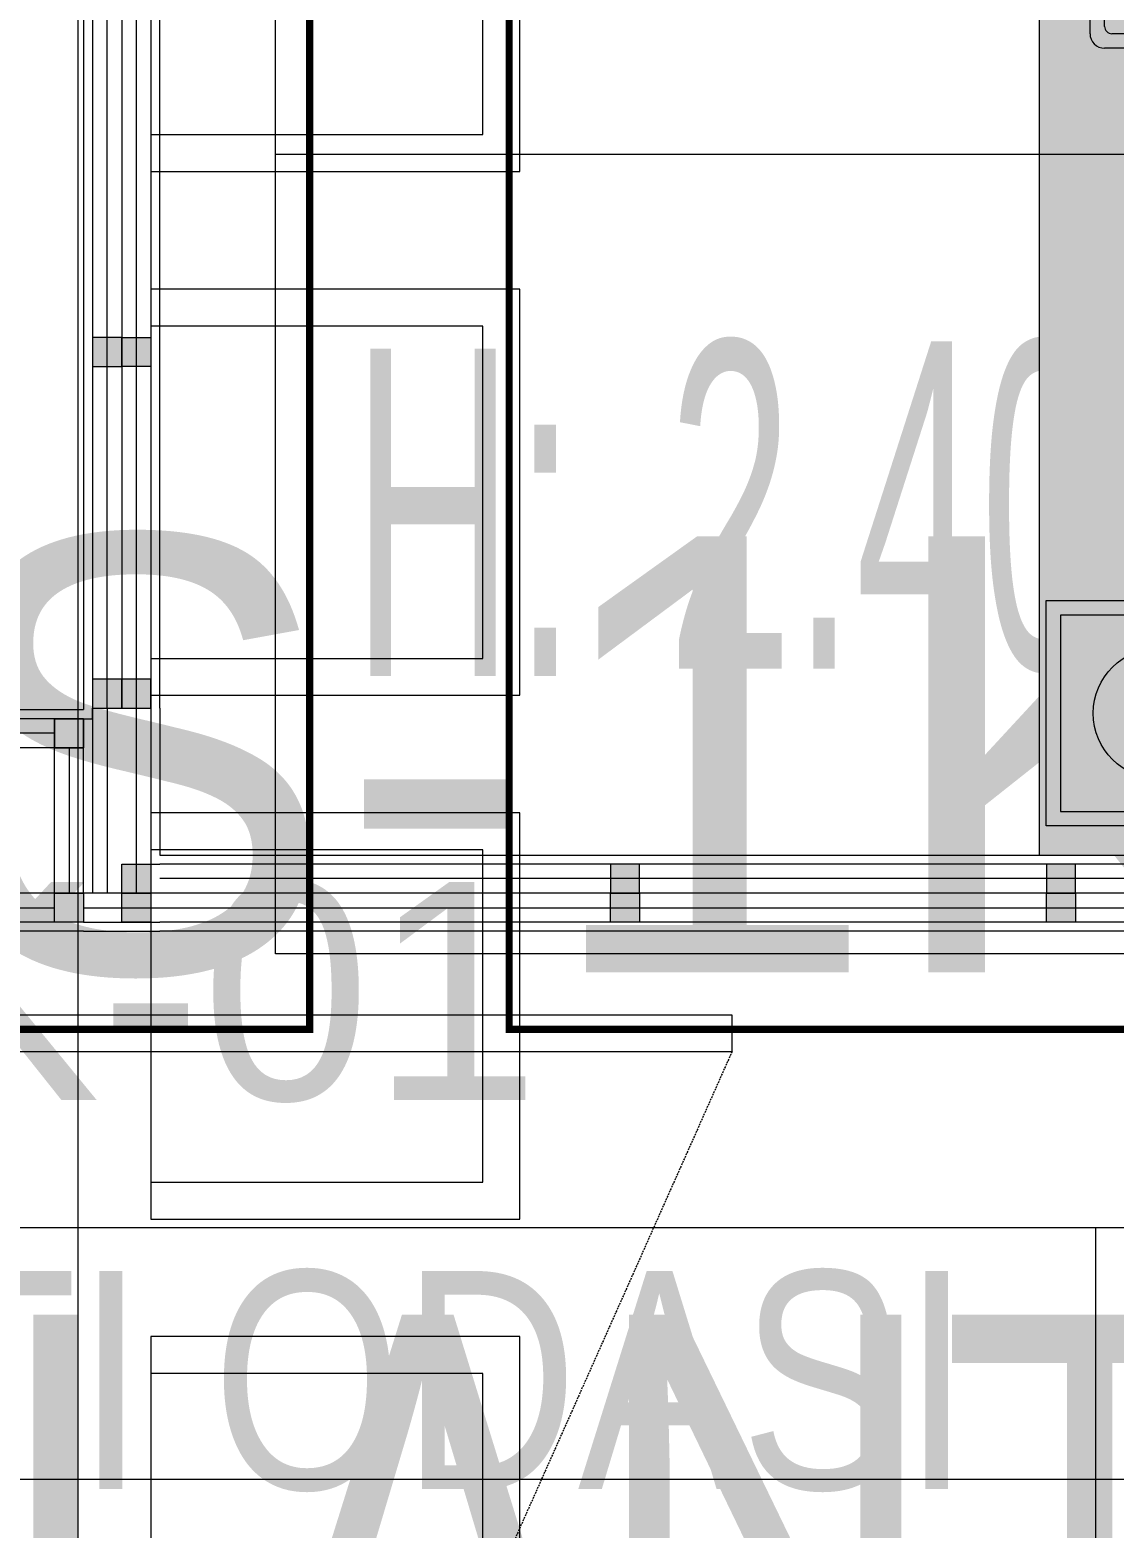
# Model space of a CAD drawing. Extents: x -1907 to 11890, y 0 to 8298.
# Drawn here: x 9631.2 to 9780.4, y 3277.8 to 3483.9 of the extents above; entities that cross this region are included whole.
import ezdxf
from ezdxf.enums import TextEntityAlignment as Align

# ---------------------------------------------------------------- set-up
doc = ezdxf.new("R2010")
doc.units = 0
doc.header["$MEASUREMENT"] = 0
doc.linetypes.add('HIDDEN', pattern=[0.375, 0.25, -0.125])
doc.linetypes.add('HIDDEN2', pattern=[4.7625, 3.175, -1.5875])
doc.layers.get('0').update_dxf_attribs({"color": 9, "lineweight": 9})
for name, color, linetype, lineweight in [('04S', 8, 'Continuous', 9), ('05', 9, 'Continuous', 9), ('05V', 9, 'Continuous', 9), ('06D', 9, 'Continuous', 9), ('10', 9, 'Continuous', 9), ('11', 9, 'Continuous', 9), ('21', 9, 'Continuous', 9), ('21_mahal200', 9, 'Continuous', 9), ('21_mahal200 @ 10 (1)', 9, 'Continuous', 9), ('21_mahal200 @ 10 (2)', 9, 'Continuous', 9), ('21_mahal200 @ 20', 9, 'Continuous', 9), ('33', 9, 'BATTING', 9), ('40A', 9, 'Continuous', 9)]:
    doc.layers.add(name, color=color, linetype=linetype, lineweight=lineweight)
doc.styles.add('Arial', font='arial.ttf', dxfattribs={"height": 2.5})
doc.styles.add('MuuM_TEXT-STANDART', font='ARIALN.TTF')
doc.linetypes.add('BATTING', pattern='A,0.0001,-0.1,[134,ltypeshp.shx,S=0.1,R=0,X=-0.1,Y=0],-0.2,[134,ltypeshp.shx,S=0.1,R=180,X=0.1,Y=0],-0.1', length=0.4001)

# ---------------------------------------------------------------- blocks, each defined once
blk = doc.blocks.new('p-audi-conference')
for points in [[(288.24, 271.8), (344.12, 271.8), (344.12, 221), (288.24, 221)], [(360.3, 271.8), (416.18, 271.8), (416.18, 221), (360.3, 221)], [(432.36, 271.8), (488.24, 271.8), (488.24, 221), (432.36, 221)], [(504.42, 271.8), (560.3, 271.8), (560.3, 221), (504.42, 221)], [(293.32, 266.72), (339.04, 266.72), (339.04, 221), (293.32, 221)], [(365.38, 266.72), (411.1, 266.72), (411.1, 221), (365.38, 221)], [(437.44, 266.72), (483.16, 266.72), (483.16, 221), (437.44, 221)], [(509.5, 266.72), (555.22, 266.72), (555.22, 221), (509.5, 221)], [(0, 211), (573.3, 211), (573.3, 91), (0, 91)]]:
    blk.add_lwpolyline(points, close=True)
blk = doc.blocks.new('p_eviye')
at = {"linetype": 'Continuous'}
for p, q in [((-41, 0), (41, 0)), ((-43, -48), (-43, -2)), ((-40, -2), (40, -2)), ((43, -2), (43, -48)), ((-41, -47), (-41, -3)), ((41, -3), (41, -47)), ((22, -5), (8, -5)), ((-2, -15), (-2, -35)), ((32, -35), (32, -15)), ((8, -45), (22, -45)), ((40, -48), (-40, -48)), ((41, -50), (-41, -50))]:
    blk.add_line(p, q, dxfattribs=at)
blk.add_lwpolyline([(43, 79.43), (43, 79.43, -0.414214)], format="xyb", dxfattribs=at)
for points in [[(-6, -5.6), (-39, -5.6), (-39, -7.6), (-6, -7.6)], [(-6, -10.2), (-39, -10.2), (-39, -12.2), (-6, -12.2)], [(-6, -14.8), (-39, -14.8), (-39, -16.8), (-6, -16.8)], [(-6, -19.4), (-39, -19.4), (-39, -21.4), (-6, -21.4)], [(-6, -24), (-37, -24), (-37, -26), (-6, -26)], [(-6, -28.6), (-39, -28.6), (-39, -30.6), (-6, -30.6)], [(-6, -33.2), (-39, -33.2), (-39, -35.2), (-6, -35.2)], [(-6, -37.8), (-39, -37.8), (-39, -39.8), (-6, -39.8)], [(-6, -42.4), (-39, -42.4), (-39, -44.4), (-6, -44.4)]]:
    blk.add_lwpolyline(points, close=True, dxfattribs=at)
blk.add_circle((20.5, -25), 5, dxfattribs=at)
for centre, radius, start, end in [((-41, -2), 2, 90, 180), ((-40, -3), 1, 90, 180), ((40, -3), 1, 0, 90), ((41, -2), 2, 0, 90), ((8, -15), 10, 90, 180), ((22, -15), 10, 0, 90), ((8, -35), 10, 180, 270), ((22, -35), 10, 270, 0), ((-40, -47), 1, 180, 270), ((40, -47), 1, 270, 0), ((-41, -48), 2, 180, 270), ((41, -48), 2, 270, 0)]:
    blk.add_arc(centre, radius, start, end, dxfattribs=at)
blk = doc.blocks.new('m-mu-ocak01-p')
for points in [[(-16.5, 5), (-16.5, 65), (14.5, 65), (14.5, 5)], [(12.5, 36), (12.5, 63), (-14.5, 63), (-14.5, 36)], [(12.5, 34), (12.5, 7), (-14.5, 7), (-14.5, 34)]]:
    blk.add_lwpolyline(points, close=True)
for centre in [(-1, 49.5), (-1, 20.5)]:
    blk.add_circle(centre, 9)
blk.add_point((-1, 0))
blk = doc.blocks.new('p-mutfak-vit')
at = {"layer": '04S'}
h = blk.add_hatch(color=256, dxfattribs=at)
h.dxf.hatch_style = 1
h.paths.add_polyline_path([(0, 265), (-63, 265), (-63, 0), (0, 0)])
at = {"layer": '05V'}
blk.add_lwpolyline([(0, 265), (-63, 265), (-63, 0), (0, 0)], close=True, dxfattribs=at)
at = {"layer": '05V', "rotation": 89.99999999999999}
blk.add_blockref('p_eviye', (-56, 154), dxfattribs=at)
at = {"layer": '05V', "linetype": 'Continuous', "rotation": 90}
blk.add_blockref('m-mu-ocak01-p', (2.95, 20.5), dxfattribs=at)
blk = doc.blocks.new('prf-10x10')
h = blk.add_hatch(color=255)
h.dxf.hatch_style = 1
h.paths.add_polyline_path([(-5, -5), (5, -5), (5, 5), (-5, 5)])
at = {"layer": '10'}
blk.add_lwpolyline([(-5, -5), (5, -5), (5, 5), (-5, 5)], close=True, dxfattribs=at)
blk = doc.blocks.new('0a_roomno2')
blk.add_lwpolyline([(30, -16), (0, -16), (0, 0), (30, 0)], close=True)
for points in [[(0, 0), (30, 0)], [(12, -10.5), (0, -10.5)]]:
    blk.add_lwpolyline(points)
at = {"layer": '40A'}
blk.add_lwpolyline([(0, 0), (30, 0)], dxfattribs=at)
at = {"style": 'MuuM_TEXT-STANDART', "width": 0.6}
blk.add_text('H:', height=2.25, dxfattribs=at).set_placement((0.525, -12.962), align=Align.MIDDLE_LEFT)
at = {"style": 'Arial'}
blk.add_attdef('ODANO', (0, 1.505), '', height=3, dxfattribs=at)
blk.add_attdef('MEKANADI', text='', height=3, dxfattribs=at).set_placement((0.525, -4.75), align=Align.BOTTOM_LEFT)
at = {"style": 'MuuM_TEXT-STANDART', "width": 0.6}
for tag, p in [('YER01', (15, -7)), ('TAVAN01', (20.625, -7)), ('DUVAR01', (26.25, -7)), ('YER02', (15, -10.375)), ('TAVAN02', (20.625, -10.375)), ('DUVAR02', (26.25, -10.375)), ('YER03', (15, -13.75)), ('TAVAN03', (20.625, -13.75)), ('DUVAR03', (26.25, -13.75))]:
    blk.add_attdef(tag, text='', height=2.25, dxfattribs=at).set_placement(p, align=Align.MIDDLE_CENTER)
at = {"style": 'MuuM_TEXT-STANDART'}
blk.add_attdef('M2', text='', height=2.25, dxfattribs=at).set_placement((1.323, -7.805), align=Align.MIDDLE_LEFT)
at = {"style": 'MuuM_TEXT-STANDART', "width": 0.6}
blk.add_attdef('TEMIZTAVANYUKSEKLIGI', text='', height=2.25, dxfattribs=at).set_placement((2.7, -13.162), align=Align.MIDDLE_LEFT)
blk = doc.blocks.new('*U982')
at = {"layer": '21_mahal200 @ 20'}
ref = blk.add_blockref('0a_roomno2', (9664.96, 3676.76), dxfattribs=dict(at, xscale=20, yscale=20, zscale=20))
ref.add_attrib('TEMIZTAVANYUKSEKLIGI', '2.40 m', dxfattribs={"layer": '0', "height": 45, "style": 'MuuM_TEXT-STANDART', "width": 0.6}).set_placement((9718.96, 3418.53), align=Align.MIDDLE_LEFT)
blk = doc.blocks.new('*U983')
at = {"layer": '21_mahal200 @ 10 (1)'}
ref = blk.add_blockref('0a_roomno2', (9477.8, 3319.13), dxfattribs=dict(at, xscale=10, yscale=10, zscale=10))
ref.add_attrib('ODANO', ' PRS-1K-01', (9477.8, 3336.68), dxfattribs={"layer": '0', "height": 30, "style": 'Arial'})
ref.add_attrib('MEKANADI', 'TOPLANTI ODASI', dxfattribs={"layer": '0', "height": 30, "style": 'Arial', "width": 0.8}).set_placement((9483.05, 3274.13), align=Align.BOTTOM_LEFT)
at = {"layer": '21_mahal200 @ 10 (2)'}
ref = blk.add_blockref('0a_roomno2', (9477.8, 3319.13), dxfattribs=dict(at, xscale=10, yscale=10, zscale=10))
ref.add_attrib('ODANO', ' PRS-1K-01', (9477.8, 3336.68), dxfattribs={"layer": '0', "height": 30, "style": 'Arial'})
ref.add_attrib('MEKANADI', 'TOPLANTI ODASI', dxfattribs={"layer": '0', "height": 30, "style": 'Arial', "width": 0.8}).set_placement((9483.05, 3274.13), align=Align.BOTTOM_LEFT)
at = {"layer": '21_mahal200 @ 20'}
ref = blk.add_blockref('0a_roomno2', (9477.8, 3319.13), dxfattribs=dict(at, xscale=20, yscale=20, zscale=20))
ref.add_attrib('ODANO', ' PRS-1K-01', (9477.8, 3354.23), dxfattribs={"layer": '0', "height": 60, "style": 'Arial'})
ref.add_attrib('MEKANADI', 'TOPLANTI ODASI', dxfattribs={"layer": '0', "height": 60, "style": 'Arial', "width": 0.8}).set_placement((9488.3, 3229.13), align=Align.BOTTOM_LEFT)
blk = doc.blocks.new('*U88')
blk.add_lwpolyline([(-150, -5), (150, -5), (150, -10), (-150, -10)], close=True)
at = {"linetype": 'HIDDEN'}
blk.add_lwpolyline([(-150, -10), (0, -346.65), (150, -10)], dxfattribs=at)

msp = doc.modelspace()

# ---------------------------------------------------------------- hatches: boundary and pattern name
h = msp.add_hatch(color=255)
h.dxf.hatch_style = 1
h.paths.add_polyline_path([(9639.81, 3437.57), (9639.81, 3441.57), (9643.81, 3441.57), (9643.81, 3437.57)])
h = msp.add_hatch(color=255)
h.dxf.hatch_style = 1
h.paths.add_polyline_path([(9643.81, 3437.57), (9643.81, 3441.57), (9647.81, 3441.57), (9647.81, 3437.57)])
h = msp.add_hatch(color=255)
h.dxf.hatch_style = 1
h.paths.add_polyline_path([(9634.56, 3385.12), (9638.56, 3385.12), (9638.56, 3389.12), (9634.56, 3389.12)])
h = msp.add_hatch(color=255)
h.dxf.hatch_style = 1
h.paths.add_polyline_path([(9711.06, 3365.12), (9715.06, 3365.12), (9715.06, 3369.12), (9711.06, 3369.12)])
h = msp.add_hatch(color=255)
h.dxf.hatch_style = 1
h.paths.add_polyline_path([(9771.06, 3365.12), (9775.06, 3365.12), (9775.06, 3369.12), (9771.06, 3369.12)])
h = msp.add_hatch(color=255)
h.dxf.hatch_style = 1
h.paths.add_polyline_path([(9634.56, 3361.12), (9638.56, 3361.12), (9638.56, 3365.12), (9634.56, 3365.12)])
h = msp.add_hatch(color=255)
h.dxf.hatch_style = 1
h.paths.add_polyline_path([(9711.06, 3361.12), (9715.06, 3361.12), (9715.06, 3365.12), (9711.06, 3365.12)])
h = msp.add_hatch(color=255)
h.dxf.hatch_style = 1
h.paths.add_polyline_path([(9771.06, 3361.12), (9775.06, 3361.12), (9775.06, 3365.12), (9771.06, 3365.12)])

# ---------------------------------------------------------------- linework, layer by layer
at = {"layer": '06D'}
for points in [[(9643.81, 3667.57), (9643.81, 3390.57)], [(9643.81, 3667.57), (9643.81, 3390.57)], [(9639.81, 3390.57), (9639.81, 3365.12)], [(9638.56, 3385.12), (9345.06, 3385.12)], [(9634.56, 3365.12), (9634.56, 3385.12)], [(9634.56, 3365.12), (9634.56, 3385.12)], [(9638.56, 3365.12), (9638.56, 3385.12)], [(9638.56, 3365.12), (9638.56, 3385.12)], [(9638.56, 3365.12), (9345.06, 3365.12)], [(9649.06, 3365.12), (9638.56, 3365.12)], [(9835.06, 3365.12), (9649.06, 3365.12)], [(9835.06, 3365.12), (9649.06, 3365.12)], [(9638.56, 3361.12), (9649.06, 3361.12)], [(9638.56, 3361.12), (9649.06, 3361.12)]]:
    msp.add_lwpolyline(points, dxfattribs=at)
at = {"layer": '10'}
for points in [[(9639.81, 3441.57), (9639.81, 3437.57), (9643.81, 3437.57), (9643.81, 3441.57), (9639.81, 3441.57)], [(9643.81, 3437.57), (9643.81, 3441.57), (9647.81, 3441.57), (9647.81, 3437.57), (9643.81, 3437.57)], [(9634.56, 3385.12), (9638.56, 3385.12), (9638.56, 3389.12), (9634.56, 3389.12), (9634.56, 3385.12)], [(9711.06, 3365.12), (9715.06, 3365.12), (9715.06, 3369.12), (9711.06, 3369.12), (9711.06, 3365.12)], [(9771.06, 3365.12), (9775.06, 3365.12), (9775.06, 3369.12), (9771.06, 3369.12), (9771.06, 3365.12)], [(9638.56, 3361.12), (9634.56, 3361.12), (9634.56, 3365.12), (9638.56, 3365.12), (9638.56, 3361.12)], [(9715.06, 3361.12), (9711.06, 3361.12), (9711.06, 3365.12), (9715.06, 3365.12), (9715.06, 3361.12)], [(9775.06, 3361.12), (9771.06, 3361.12), (9771.06, 3365.12), (9775.06, 3365.12), (9775.06, 3361.12)]]:
    msp.add_lwpolyline(points, dxfattribs=at)
at = {"layer": '11'}
for points in [[(9638.56, 3672.97), (9638.56, 3390.57)], [(9649.06, 3390.57), (9649.06, 3671.57)], [(9639.81, 3667.57), (9639.81, 3390.57)], [(9647.81, 3667.57), (9647.81, 3390.57)], [(9345.56, 3620.37), (9345.56, 3390.37), (9638.56, 3390.37)], [(9638.56, 3389.12), (9345.06, 3389.12)], [(9638.56, 3390.57), (9638.56, 3390.37)], [(9638.56, 3389.12), (9639.81, 3389.12), (9639.81, 3390.57)], [(9647.81, 3390.57), (9647.81, 3369.12), (9649.06, 3369.12)], [(9649.06, 3390.57), (9649.06, 3370.37)], [(9649.06, 3370.37), (9835.06, 3370.37)], [(9835.06, 3369.12), (9649.06, 3369.12)], [(9638.56, 3361.12), (9345.06, 3361.12)], [(9638.56, 3359.87), (9345.06, 3359.87)], [(9638.56, 3361.12), (9649.06, 3361.12)], [(9638.56, 3361.12), (9649.06, 3361.12)], [(9638.56, 3359.87), (9649.06, 3359.87)], [(9638.56, 3359.87), (9649.06, 3359.87)], [(9835.06, 3361.12), (9649.06, 3361.12)], [(9835.06, 3359.87), (9649.06, 3359.87)]]:
    msp.add_lwpolyline(points, dxfattribs=at)
at = {"layer": '21', "linetype": 'HIDDEN2', "ltscale": 0.1, "const_width": 1}
for points in [[(9697.13, 3867.87), (9906.02, 3867.87), (9906.02, 3346.4), (9697.13, 3346.4)], [(9308.1, 3651.73), (9669.69, 3651.73), (9669.69, 3346.4), (9308.1, 3346.4)]]:
    msp.add_lwpolyline(points, close=True, dxfattribs=at)
at = {"layer": '21_mahal200'}
msp.add_lwpolyline([(10001.36, 3284.43), (9397.06, 3284.43)], dxfattribs=at)
at = {"layer": '33', "ltscale": 0.08}
for points in [[(9641.81, 3390.57), (9641.81, 3667.57)], [(9645.81, 3667.57), (9645.81, 3390.57)], [(9641.81, 3390.57), (9641.81, 3365.12)], [(9645.81, 3390.57), (9645.81, 3365.12), (9645.81, 3365.12)], [(9634.56, 3387.12), (9345.06, 3387.12)], [(9636.56, 3385.12), (9636.56, 3365.12)], [(9831.06, 3367.12), (9649.06, 3367.12)], [(9345.06, 3363.12), (9634.56, 3363.12)], [(9638.56, 3363.12), (9649.06, 3363.12)], [(9649.06, 3363.12), (9831.06, 3363.12)]]:
    msp.add_lwpolyline(points, dxfattribs=at)
at = {"layer": '33', "ltscale": 8}
msp.add_lwpolyline([(9638.56, 3363.12), (9649.06, 3363.12)], dxfattribs=at)

# ---------------------------------------------------------------- block references
at = {"layer": '05', "xscale": -1, "rotation": 270}
msp.add_blockref('p-audi-conference', (9426.8, 2959.99), dxfattribs=at)
at = {"layer": '05', "xscale": -1}
msp.add_blockref('*U88', (9577.8, 3353.33), dxfattribs=at)
at = {"layer": '05V'}
msp.add_blockref('p-mutfak-vit', (9833.06, 3370.37), dxfattribs=at)
at = {"layer": '10', "xscale": 0.4, "yscale": 0.4, "rotation": 180}
for p in [(9641.81, 3392.57), (9645.81, 3392.57)]:
    msp.add_blockref('prf-10x10', p, dxfattribs=at)
at = {"layer": '10', "extrusion": (0, 0, -1), "xscale": 0.4, "yscale": 0.4, "zscale": -1, "rotation": 270}
for p in [(-9636.56, 3387.12), (-9645.81, 3367.12), (-9636.56, 3363.12), (-9645.81, 3363.12)]:
    msp.add_blockref('prf-10x10', p, dxfattribs=at)
at = {"layer": '21_mahal200', "color": 6}
for name in ['*U982', '*U983']:
    msp.add_blockref(name, (0, 0), dxfattribs=at)

doc.saveas('drawing.dxf')
